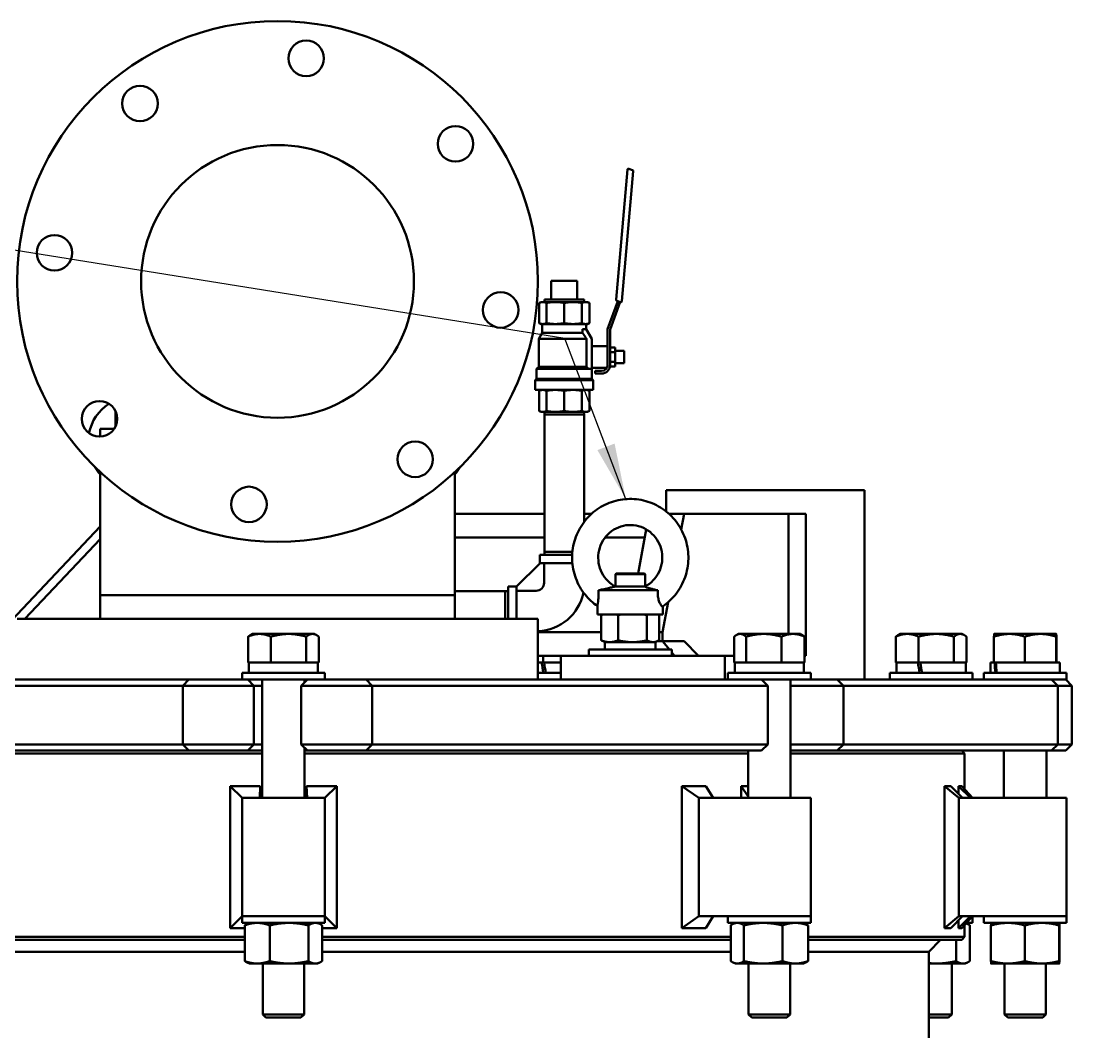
# Model space of a CAD drawing. Header units: inches. Extents: x 15 to 402, y 6 to 258.
# Drawn here: x 198.32 to 220.51, y 115.42 to 136.78 of the extents above; entities that cross this region are included whole.
import ezdxf

# ---------------------------------------------------------------- set-up
doc = ezdxf.new("R2010")
doc.units = ezdxf.units.IN
doc.header["$LTSCALE"] = 12
doc.header["$MEASUREMENT"] = 0
doc.layers.add('Symbol (ANSI)', color=7, linetype='Continuous', lineweight=25)
doc.layers.add('Visible (ANSI)', color=7, linetype='Continuous', lineweight=50)
doc.styles.add('MEMCOR Medium', font='arial.ttf')
doc.dimstyles.new('Default (ANSI)$7', dxfattribs={"dimscale": 12, "dimtxt": 0.15, "dimasz": 0.098425, "dimexe": 0.125, "dimexo": 0.0625, "dimgap": 0.031496, "dimtad": 0, "dimtih": 1, "dimtoh": 1, "dimdec": 4, "dimrnd": 1e-08, "dimzin": 3, "dimdsep": 46, "dimlunit": 5, "dimtxsty": 'MEMCOR Medium', "dimcen": 0.09, "dimdle": 0.393701, "dimclrd": 256, "dimclre": 256, "dimclrt": 256, "dimadec": 0, "dimazin": 1, "dimtfac": 0.8, "dimtofl": 0, "dimtmove": 0, "dimatfit": 3, "dimfxl": 1, "dimfrac": 1, "dimtolj": 1, "dimtzin": 4, "dimlwd": -1, "dimlwe": -1, "dimarcsym": 0})

msp = doc.modelspace()

# ---------------------------------------------------------------- linework, layer by layer
at = {"layer": 'Visible (ANSI)'}
for p, q in [((211.1224, 133.63624), (210.88211, 130.88973)), ((211.23222, 133.62424), (211.15034, 133.65404)), ((211.00559, 130.85628), (211.24588, 133.6028)), ((210.06252, 131.28657), (209.51133, 131.28657)), ((209.51133, 131.28657), (209.51133, 130.89287)), ((210.06252, 131.28657), (210.06252, 130.89287)), ((209.29693, 130.83876), (209.25655, 130.81993)), ((209.25655, 130.81993), (209.25655, 130.39358)), ((209.33422, 130.83876), (209.29693, 130.83876)), ((209.59941, 130.83876), (209.33422, 130.83876)), ((210.20558, 130.89287), (209.36827, 130.89287)), ((209.36996, 130.83876), (209.36827, 130.89287)), ((209.4119, 130.81993), (209.4119, 130.39358)), ((209.97444, 130.83876), (209.59941, 130.83876)), ((209.78693, 130.81993), (209.78693, 130.39358)), ((210.23963, 130.83876), (209.97444, 130.83876)), ((210.16196, 130.81993), (210.16196, 130.39358)), ((210.20389, 130.83876), (210.20558, 130.89287)), ((210.27693, 130.83876), (210.23963, 130.83876)), ((210.27693, 130.83876), (210.3173, 130.81993)), ((210.3173, 130.81993), (210.3173, 130.39358)), ((210.70134, 130.26976), (210.91644, 130.86076)), ((210.96749, 130.84218), (210.75566, 130.26018)), ((210.89577, 130.86828), (210.97765, 130.83848)), ((209.29693, 130.37476), (209.25655, 130.39358)), ((209.29693, 130.37476), (209.33422, 130.37476)), ((209.32143, 130.18916), (209.32143, 130.37476)), ((209.33422, 130.37476), (209.59941, 130.37476)), ((209.59941, 130.37476), (209.97444, 130.37476)), ((209.97444, 130.37476), (210.23963, 130.37476)), ((210.23963, 130.37476), (210.27693, 130.37476)), ((210.25243, 130.26475), (210.25243, 130.37476)), ((210.27693, 130.37476), (210.3173, 130.39358)), ((209.32143, 130.18916), (209.24869, 130.06318)), ((210.25812, 130.06318), (209.24869, 130.06318)), ((209.24869, 129.46947), (209.24869, 130.06318)), ((210.17296, 130.18916), (209.32143, 130.18916)), ((210.17296, 130.18916), (210.17296, 130.26475)), ((210.17296, 130.26475), (210.25243, 130.26475)), ((210.25243, 130.26475), (210.3688, 130.06318)), ((210.25812, 129.46947), (210.25812, 130.06318)), ((210.3688, 130.06318), (210.3688, 129.42583)), ((210.70134, 129.67876), (210.70134, 130.26976)), ((210.75566, 130.26018), (210.75566, 129.50826)), ((210.70134, 129.90496), (210.3688, 129.90496)), ((210.8643, 129.87968), (210.75566, 129.87968)), ((210.8643, 129.77922), (210.8643, 129.87968)), ((210.70134, 129.50826), (210.70134, 129.67876)), ((210.8643, 129.77922), (210.75566, 129.77922)), ((211.05443, 129.80926), (210.8643, 129.80926)), ((210.8643, 129.5783), (210.8643, 129.77922)), ((211.05443, 129.80926), (211.05443, 129.54826)), ((209.24869, 129.46947), (209.20505, 129.42583)), ((210.30742, 129.42583), (209.20505, 129.42583)), ((209.20505, 129.21961), (209.20505, 129.42583)), ((210.25812, 129.46947), (209.24869, 129.46947)), ((210.3688, 129.42583), (210.30742, 129.42583)), ((210.68824, 129.45256), (210.3688, 129.45256)), ((210.3688, 129.21961), (210.3688, 129.42583)), ((210.8643, 129.47784), (210.75306, 129.47784)), ((210.8643, 129.5783), (210.75566, 129.5783)), ((210.8643, 129.47784), (210.8643, 129.5783)), ((211.05443, 129.54826), (210.8643, 129.54826)), ((209.20505, 129.21961), (209.17443, 129.18898)), ((210.39943, 129.18898), (209.17443, 129.18898)), ((209.17443, 128.98276), (209.17443, 129.18898)), ((210.3688, 129.21961), (209.20505, 129.21961)), ((210.3688, 129.21961), (210.39943, 129.18898)), ((210.39943, 128.98276), (210.39943, 129.18898)), ((210.4438, 129.38326), (210.57634, 129.38326)), ((210.4438, 129.32894), (210.4438, 129.38326)), ((210.57634, 129.32894), (210.4438, 129.32894)), ((210.39943, 128.98276), (209.17443, 128.98276)), ((209.29693, 128.98276), (209.25655, 128.96393)), ((209.25655, 128.53758), (209.25655, 128.96393)), ((209.4119, 128.53758), (209.4119, 128.96393)), ((209.78693, 128.53758), (209.78693, 128.96393)), ((210.16196, 128.53758), (210.16196, 128.96393)), ((210.27693, 128.98276), (210.3173, 128.96393)), ((210.3173, 128.53758), (210.3173, 128.96393)), ((200.31257, 128.53394), (200.31257, 128.2084)), ((209.29693, 128.51876), (209.25655, 128.53758)), ((209.29693, 128.51876), (209.33422, 128.51876)), ((209.33422, 128.51876), (209.59941, 128.51876)), ((209.36996, 128.51876), (209.36827, 128.46465)), ((209.59941, 128.51876), (209.97444, 128.51876)), ((209.97444, 128.51876), (210.23963, 128.51876)), ((210.20389, 128.51876), (210.20558, 128.46465)), ((210.23963, 128.51876), (210.27693, 128.51876)), ((210.27693, 128.51876), (210.3173, 128.53758)), ((209.36827, 128.46465), (210.20558, 128.46465)), ((209.36827, 128.46465), (209.36827, 125.56386)), ((210.20558, 128.46465), (210.20558, 126.19259)), ((200.28318, 128.1579), (199.98857, 128.1579)), ((199.98857, 127.99643), (199.98857, 128.1579)), ((199.98857, 124.6459), (199.98857, 127.24741)), ((207.47757, 124.6459), (207.47757, 127.24741)), ((211.93762, 126.86465), (211.94004, 126.86465)), ((211.93762, 126.4167), (211.93762, 126.86465)), ((211.94004, 126.86465), (212.13756, 126.86465)), ((212.13756, 126.86465), (212.95568, 126.86465)), ((212.95568, 126.86465), (215.4278, 126.86465)), ((215.4278, 126.86465), (216.12727, 126.86465)), ((216.12727, 122.86465), (216.12727, 126.86465)), ((209.36827, 126.36465), (207.47757, 126.36465)), ((210.36329, 126.36465), (210.20558, 126.36465)), ((212.31708, 126.36465), (211.99925, 126.36465)), ((212.25764, 126.03636), (212.31708, 126.36465)), ((214.52215, 126.36465), (212.31708, 126.36465)), ((214.89024, 126.36465), (214.52215, 126.36465)), ((214.52215, 123.82828), (214.52215, 126.36465)), ((214.89024, 123.36465), (214.89024, 126.36465)), ((199.98857, 126.09955), (197.88275, 123.86465)), ((207.47757, 125.86465), (209.36827, 125.86465)), ((210.64865, 125.86465), (211.48894, 125.86465)), ((211.52001, 126.03622), (211.35088, 125.10215)), ((198.39895, 124.1459), (199.98857, 125.83295)), ((209.95479, 125.49575), (209.27433, 125.49575)), ((209.27433, 125.32488), (209.27433, 125.49575)), ((209.36827, 125.56386), (209.9597, 125.56386)), ((209.3704, 125.49575), (209.36827, 125.56386)), ((208.77517, 124.82573), (209.27584, 125.3264)), ((209.27584, 125.3264), (209.27584, 125.32488)), ((209.95883, 125.32488), (209.27584, 125.32488)), ((209.36158, 125.32488), (209.36158, 124.9052)), ((210.88127, 125.10215), (210.86877, 125.08965)), ((211.49377, 125.08965), (210.86877, 125.08965)), ((210.86877, 124.8294), (210.86877, 125.08965)), ((210.88127, 125.10215), (211.48127, 125.10215)), ((211.48127, 125.10215), (211.49377, 125.08965)), ((211.49377, 124.8294), (211.49377, 125.08965)), ((208.53771, 124.7333), (207.47757, 124.7333)), ((208.53771, 124.7333), (208.53771, 124.1459)), ((208.60582, 124.73117), (208.53771, 124.7333)), ((208.60582, 124.1459), (208.60582, 124.82725)), ((208.60582, 124.82725), (208.77669, 124.82725)), ((208.77669, 124.82573), (208.77517, 124.82573)), ((208.77669, 124.1459), (208.77669, 124.82573)), ((209.19637, 124.74), (208.77669, 124.74)), ((211.76141, 124.75085), (210.51342, 124.75085)), ((210.8618, 124.8294), (210.85095, 124.82709)), ((211.49496, 124.8294), (210.8618, 124.8294)), ((199.98857, 124.6459), (207.47757, 124.6459)), ((199.98857, 124.6459), (199.98857, 124.1459)), ((199.98857, 124.6459), (207.47757, 124.6459)), ((207.47757, 124.6459), (207.47757, 124.1459)), ((210.49229, 124.23904), (210.49229, 124.43043)), ((211.86442, 123.86465), (211.97893, 124.49708)), ((211.87024, 124.23904), (211.87024, 124.41336)), ((198.23307, 124.1459), (209.23307, 124.1459)), ((209.23307, 124.1459), (209.23307, 122.86465)), ((211.87024, 124.23904), (210.49229, 124.23904)), ((210.57066, 124.22534), (210.57066, 123.69295)), ((210.5975, 124.23904), (210.59641, 124.23854)), ((210.92426, 124.22534), (210.92426, 123.69295)), ((211.53487, 124.22534), (211.53487, 123.69295)), ((211.76504, 124.23904), (211.76612, 124.23854)), ((211.79187, 124.22534), (211.79187, 123.69295)), ((210.57066, 123.86465), (209.23307, 123.86465)), ((211.79187, 123.86465), (211.86442, 123.86465)), ((211.86442, 123.86465), (211.86442, 123.67715)), ((203.11087, 123.22428), (203.11087, 123.76969)), ((203.20181, 123.82828), (203.15777, 123.80285)), ((203.35212, 123.82828), (203.20181, 123.82828)), ((203.96685, 123.82828), (203.35212, 123.82828)), ((203.59338, 123.22428), (203.59338, 123.76969)), ((204.47254, 123.82828), (203.96685, 123.82828)), ((204.34033, 123.22428), (204.34033, 123.76969)), ((204.51381, 123.82828), (204.47254, 123.82828)), ((204.51381, 123.82828), (204.55785, 123.80285)), ((204.60476, 123.22428), (204.60476, 123.76969)), ((210.65027, 123.65465), (210.59641, 123.67976)), ((210.64477, 123.65465), (211.71777, 123.65465)), ((210.64477, 123.65465), (210.64477, 123.49865)), ((211.71227, 123.65465), (211.76612, 123.67976)), ((211.71777, 123.65465), (211.71777, 123.49865)), ((211.76052, 123.67715), (211.86442, 123.67715)), ((211.86442, 123.67715), (212.31708, 123.67715)), ((212.00765, 123.49865), (211.86442, 123.67715)), ((212.62441, 123.36465), (212.31708, 123.67715)), ((213.37448, 123.22428), (213.37448, 123.76969)), ((213.46345, 123.82828), (213.42324, 123.80506)), ((213.50134, 123.82828), (213.46345, 123.82828)), ((214.00067, 123.82828), (213.50134, 123.82828)), ((213.62819, 123.22428), (213.62819, 123.76969)), ((214.61878, 123.82828), (214.00067, 123.82828)), ((214.37315, 123.22428), (214.37315, 123.76969)), ((214.77545, 123.82828), (214.61878, 123.82828)), ((214.77545, 123.82828), (214.81566, 123.80506)), ((214.86441, 123.22428), (214.86441, 123.76969)), ((216.78853, 123.22428), (216.78853, 123.76969)), ((216.87948, 123.82828), (216.83544, 123.80285)), ((217.02979, 123.82828), (216.87948, 123.82828)), ((217.64452, 123.82828), (217.02979, 123.82828)), ((217.27105, 123.22428), (217.27105, 123.76969)), ((218.15021, 123.82828), (217.64452, 123.82828)), ((218.01799, 123.22428), (218.01799, 123.76969)), ((218.19148, 123.82828), (218.15021, 123.82828)), ((218.19148, 123.82828), (218.23552, 123.80285)), ((218.28242, 123.22428), (218.28242, 123.76969)), ((218.86234, 123.22428), (218.86234, 123.76969)), ((218.86518, 123.82828), (218.86516, 123.82827)), ((219.18891, 123.82828), (218.86518, 123.82828)), ((219.84489, 123.82828), (219.18891, 123.82828)), ((219.51547, 123.22428), (219.51547, 123.76969)), ((220.17716, 123.82828), (219.84489, 123.82828)), ((220.17431, 123.22428), (220.17431, 123.76969)), ((220.17718, 123.82828), (220.17716, 123.82828)), ((220.17718, 123.82828), (220.1772, 123.82827)), ((220.18001, 123.22428), (220.18001, 123.76969)), ((210.30627, 123.49865), (212.05627, 123.49865)), ((210.30627, 123.36465), (210.30627, 123.49865)), ((212.05627, 123.36465), (212.05627, 123.49865)), ((212.11517, 123.36465), (212.05627, 123.43806)), ((203.35212, 123.22428), (203.11087, 123.22428)), ((203.12831, 123.22427), (204.58731, 123.22427)), ((203.12831, 123.00527), (203.12831, 123.22427)), ((203.20181, 123.22428), (203.20181, 123.22427)), ((203.59338, 123.22428), (203.35212, 123.22428)), ((203.96685, 123.22428), (203.59338, 123.22428)), ((204.34033, 123.22428), (203.96685, 123.22428)), ((204.47254, 123.22428), (204.34033, 123.22428)), ((204.60476, 123.22428), (204.47254, 123.22428)), ((204.51381, 123.22428), (204.51381, 123.22427)), ((204.58731, 123.00527), (204.58731, 123.22427)), ((209.23307, 123.36465), (209.71482, 123.36465)), ((209.34518, 123.22428), (209.23307, 123.22428)), ((209.23307, 123.22427), (209.30984, 123.22427)), ((209.30984, 123.22427), (209.33679, 123.22427)), ((209.33679, 123.22427), (209.36143, 123.22427)), ((209.34518, 123.22428), (209.34518, 123.36465)), ((209.59081, 123.22428), (209.34518, 123.22428)), ((209.36143, 123.22427), (209.71482, 123.22427)), ((209.71482, 123.22428), (209.59081, 123.22428)), ((209.71482, 123.36465), (210.12429, 123.36465)), ((209.71482, 123.36465), (209.71482, 122.86465)), ((211.5995, 123.36465), (210.12429, 123.36465)), ((211.5995, 123.36465), (212.18177, 123.36465)), ((213.17761, 123.36465), (212.18177, 123.36465)), ((213.17761, 123.36465), (213.37448, 123.36465)), ((213.17761, 123.36465), (213.17761, 122.86465)), ((213.50134, 123.22428), (213.37448, 123.22428)), ((213.38995, 123.22427), (214.84895, 123.22427)), ((213.38995, 123.00527), (213.38995, 123.22427)), ((213.46345, 123.22428), (213.46345, 123.22427)), ((213.62819, 123.22428), (213.50134, 123.22428)), ((214.00067, 123.22428), (213.62819, 123.22428)), ((214.37315, 123.22428), (214.00067, 123.22428)), ((214.61878, 123.22428), (214.37315, 123.22428)), ((214.86441, 123.22428), (214.61878, 123.22428)), ((214.77545, 123.22428), (214.77545, 123.22427)), ((214.84895, 123.00527), (214.84895, 123.22427)), ((214.89024, 123.36465), (214.86441, 123.36465)), ((217.02979, 123.22428), (216.78853, 123.22428)), ((216.80598, 123.22427), (217.25534, 123.22427)), ((216.80598, 123.00527), (216.80598, 123.22427)), ((216.87948, 123.22428), (216.87948, 123.22427)), ((217.27105, 123.22428), (217.02979, 123.22428)), ((217.25534, 123.22427), (217.28102, 123.22427)), ((217.64452, 123.22428), (217.27105, 123.22428)), ((217.28102, 123.22427), (217.30665, 123.22427)), ((217.30665, 123.22427), (218.26498, 123.22427)), ((218.01799, 123.22428), (217.64452, 123.22428)), ((218.15021, 123.22428), (218.01799, 123.22428)), ((218.28242, 123.22428), (218.15021, 123.22428)), ((218.19148, 123.22428), (218.19148, 123.22427)), ((218.26498, 123.00527), (218.26498, 123.22427)), ((218.79168, 123.22427), (218.87362, 123.22427)), ((218.79168, 123.00527), (218.79168, 123.22427)), ((219.18891, 123.22428), (218.86234, 123.22428)), ((218.86518, 123.22428), (218.86518, 123.22427)), ((218.87362, 123.22427), (218.90064, 123.22427)), ((218.90064, 123.22427), (220.25068, 123.22427)), ((219.51547, 123.22428), (219.18891, 123.22428)), ((219.84489, 123.22428), (219.51547, 123.22428)), ((220.17431, 123.22428), (219.84489, 123.22428)), ((220.17716, 123.22428), (220.17431, 123.22428)), ((220.18001, 123.22428), (220.17716, 123.22428)), ((220.17718, 123.22428), (220.17718, 123.22427)), ((220.25068, 123.00527), (220.25068, 123.22427)), ((204.73281, 123.00527), (202.98281, 123.00527)), ((202.98281, 123.00527), (202.98281, 122.86465)), ((204.73281, 123.00527), (204.73281, 122.86465)), ((209.71482, 123.00527), (209.23307, 123.00527)), ((214.99445, 123.00527), (213.24445, 123.00527)), ((213.24445, 123.00527), (213.24445, 122.86465)), ((214.99445, 123.00527), (214.99445, 122.86465)), ((218.41048, 123.00527), (216.66048, 123.00527)), ((216.66048, 123.00527), (216.66048, 122.86465)), ((218.41048, 123.00527), (218.41048, 122.86465)), ((220.39618, 123.00527), (218.64618, 123.00527)), ((218.64618, 123.00527), (218.64618, 122.86465)), ((220.39618, 123.00527), (220.39618, 122.86465)), ((201.31626, 122.73465), (196.37811, 122.73465)), ((196.44393, 122.86465), (201.33789, 122.86465)), ((201.31626, 122.73465), (201.73307, 122.73465)), ((201.86307, 122.86465), (201.33789, 122.86465)), ((201.73307, 122.73465), (201.86307, 122.86465)), ((202.67007, 122.73465), (201.73307, 122.73465)), ((201.73307, 122.73465), (201.73307, 121.49465)), ((201.86307, 122.86465), (202.67826, 122.86465)), ((202.97179, 122.73465), (202.67007, 122.73465)), ((202.67826, 122.86465), (202.97765, 122.86465)), ((203.23307, 122.73465), (202.97179, 122.73465)), ((202.97765, 122.86465), (203.10307, 122.86465)), ((203.23307, 122.73465), (203.10307, 122.86465)), ((203.10307, 122.86465), (204.40102, 122.86465)), ((203.23307, 122.73465), (203.41031, 122.73465)), ((203.23307, 121.49465), (203.23307, 122.73465)), ((203.41031, 122.86465), (203.41031, 120.36465)), ((204.23307, 122.73465), (204.36307, 122.86465)), ((204.49435, 122.73465), (204.23307, 122.73465)), ((204.23307, 122.73465), (204.23307, 121.49465)), ((204.30531, 122.86465), (204.30531, 122.80689)), ((204.40102, 122.86465), (204.48848, 122.86465)), ((204.48848, 122.86465), (204.78787, 122.86465)), ((204.79606, 122.73465), (204.49435, 122.73465)), ((204.78787, 122.86465), (205.60307, 122.86465)), ((205.73307, 122.73465), (204.79606, 122.73465)), ((206.12824, 122.86465), (205.60307, 122.86465)), ((205.73307, 122.73465), (205.60307, 122.86465)), ((205.73307, 122.73465), (206.14987, 122.73465)), ((205.73307, 121.49465), (205.73307, 122.73465)), ((206.12824, 122.86465), (211.0222, 122.86465)), ((211.08803, 122.73465), (206.14987, 122.73465)), ((211.82382, 122.86465), (211.0222, 122.86465)), ((211.08803, 122.73465), (211.72423, 122.73465)), ((211.72423, 122.73465), (212.38497, 122.73465)), ((212.48455, 122.86465), (211.82382, 122.86465)), ((213.74427, 122.73465), (212.38497, 122.73465)), ((212.48455, 122.86465), (213.66714, 122.86465)), ((213.66714, 122.86465), (213.90691, 122.86465)), ((213.98589, 122.73465), (213.74427, 122.73465)), ((213.90691, 122.86465), (213.954, 122.86465)), ((213.954, 122.86465), (214.084, 122.73465)), ((213.954, 122.86465), (214.9765, 122.86465)), ((214.084, 122.73465), (213.98589, 122.73465)), ((214.084, 122.73465), (214.084, 121.49465)), ((214.56695, 122.86465), (214.56695, 120.36465)), ((214.56695, 122.73465), (214.79155, 122.73465)), ((215.15224, 122.73465), (214.79155, 122.73465)), ((214.9765, 122.86465), (215.06427, 122.86465)), ((215.06427, 122.86465), (215.2832, 122.86465)), ((215.37287, 122.73465), (215.15224, 122.73465)), ((215.2832, 122.86465), (215.5531, 122.86465)), ((215.6831, 122.73465), (215.37287, 122.73465)), ((215.5531, 122.86465), (217.29584, 122.86465)), ((215.5531, 122.86465), (215.6831, 122.73465)), ((217.41833, 122.73465), (215.6831, 122.73465)), ((215.6831, 122.73465), (215.6831, 121.49465)), ((217.99882, 122.86465), (217.29584, 122.86465)), ((217.41833, 122.73465), (217.97624, 122.73465)), ((217.97624, 122.73465), (218.98855, 122.73465)), ((219.01112, 122.86465), (217.99882, 122.86465)), ((220.13411, 122.73465), (218.98855, 122.73465)), ((219.01112, 122.86465), (220.00776, 122.86465)), ((220.00776, 122.86465), (220.07571, 122.86465)), ((220.07571, 122.86465), (220.07859, 122.86465)), ((220.07859, 122.86465), (220.20859, 122.73465)), ((220.07859, 122.86465), (220.39618, 122.86465)), ((220.20258, 122.73465), (220.13411, 122.73465)), ((220.20859, 122.73465), (220.20258, 122.73465)), ((220.46697, 122.73465), (220.20859, 122.73465)), ((220.20859, 122.73465), (220.20859, 121.49465)), ((220.37949, 122.86465), (220.50949, 122.73465)), ((220.50328, 122.73465), (220.46697, 122.73465)), ((220.50949, 122.73465), (220.50328, 122.73465)), ((220.50949, 122.73465), (220.50949, 121.49465)), ((196.37811, 121.49465), (201.31626, 121.49465)), ((201.73307, 121.49465), (201.31626, 121.49465)), ((201.86307, 121.36465), (201.73307, 121.49465)), ((201.73307, 121.49465), (202.67007, 121.49465)), ((202.67007, 121.49465), (202.97179, 121.49465)), ((202.97179, 121.49465), (203.23307, 121.49465)), ((203.10307, 121.36465), (203.23307, 121.49465)), ((203.41031, 121.49465), (203.23307, 121.49465)), ((204.36307, 121.36465), (204.23307, 121.49465)), ((204.23307, 121.49465), (204.49435, 121.49465)), ((204.30531, 121.4224), (204.30531, 120.36465)), ((204.49435, 121.49465), (204.79606, 121.49465)), ((204.79606, 121.49465), (205.73307, 121.49465)), ((205.60307, 121.36465), (205.73307, 121.49465)), ((206.14987, 121.49465), (205.73307, 121.49465)), ((206.14987, 121.49465), (211.08803, 121.49465)), ((211.72423, 121.49465), (211.08803, 121.49465)), ((212.38497, 121.49465), (211.72423, 121.49465)), ((212.38497, 121.49465), (213.74427, 121.49465)), ((213.74427, 121.49465), (213.98589, 121.49465)), ((213.954, 121.36465), (214.084, 121.49465)), ((213.98589, 121.49465), (214.084, 121.49465)), ((214.79155, 121.49465), (214.56695, 121.49465)), ((214.79155, 121.49465), (215.15224, 121.49465)), ((215.15224, 121.49465), (215.37287, 121.49465)), ((215.37287, 121.49465), (215.6831, 121.49465)), ((215.5531, 121.36465), (215.6831, 121.49465)), ((215.6831, 121.49465), (217.41833, 121.49465)), ((217.97624, 121.49465), (217.41833, 121.49465)), ((218.98855, 121.49465), (217.97624, 121.49465)), ((218.98855, 121.49465), (220.13411, 121.49465)), ((220.07859, 121.36465), (220.20859, 121.49465)), ((220.13411, 121.49465), (220.20258, 121.49465)), ((220.20258, 121.49465), (220.20859, 121.49465)), ((220.20859, 121.49465), (220.46697, 121.49465)), ((220.37949, 121.36465), (220.50949, 121.49465)), ((220.46697, 121.49465), (220.50328, 121.49465)), ((220.50328, 121.49465), (220.50949, 121.49465)), ((203.41031, 121.30215), (193.98531, 121.30215)), ((196.20668, 121.36465), (201.57197, 121.36465)), ((201.57197, 121.36465), (201.86307, 121.36465)), ((202.67826, 121.36465), (201.86307, 121.36465)), ((202.97765, 121.36465), (202.67826, 121.36465)), ((203.10307, 121.36465), (202.97765, 121.36465)), ((203.10307, 121.36465), (203.41031, 121.36465)), ((204.30531, 121.36465), (204.36307, 121.36465)), ((213.67195, 121.30215), (204.30531, 121.30215)), ((204.48848, 121.36465), (204.36307, 121.36465)), ((204.78787, 121.36465), (204.48848, 121.36465)), ((205.60307, 121.36465), (204.78787, 121.36465)), ((205.60307, 121.36465), (205.89416, 121.36465)), ((205.89416, 121.36465), (211.25946, 121.36465)), ((211.25946, 121.36465), (211.82382, 121.36465)), ((211.82382, 121.36465), (212.48455, 121.36465)), ((213.66714, 121.36465), (212.48455, 121.36465)), ((213.90691, 121.36465), (213.66714, 121.36465)), ((213.67195, 121.36465), (213.67195, 120.36465)), ((213.954, 121.36465), (213.90691, 121.36465)), ((214.56695, 121.36465), (214.89114, 121.36465)), ((218.24259, 121.30215), (214.56695, 121.30215)), ((215.06427, 121.36465), (214.89114, 121.36465)), ((215.2832, 121.36465), (215.06427, 121.36465)), ((215.5531, 121.36465), (215.2832, 121.36465)), ((215.5531, 121.36465), (217.42526, 121.36465)), ((217.42526, 121.36465), (217.99882, 121.36465)), ((217.99882, 121.36465), (219.01112, 121.36465)), ((218.18009, 121.36465), (218.24259, 121.30215)), ((218.24259, 120.55075), (218.24259, 121.30215)), ((220.00776, 121.36465), (219.01112, 121.36465)), ((219.07368, 121.36465), (219.07368, 120.36465)), ((219.96868, 121.36465), (219.96868, 120.36465)), ((220.07571, 121.36465), (220.00776, 121.36465)), ((220.07859, 121.36465), (220.07571, 121.36465)), ((220.07859, 121.36465), (220.19823, 121.36465)), ((220.33806, 121.36465), (220.19823, 121.36465)), ((220.37409, 121.36465), (220.33806, 121.36465)), ((220.37949, 121.36465), (220.37409, 121.36465)), ((202.7332, 120.61426), (202.7332, 117.61503)), ((202.7332, 120.61426), (203.36416, 120.61426)), ((202.7332, 120.61426), (202.98281, 120.36465)), ((203.36416, 120.61426), (203.35781, 120.36465)), ((203.36416, 120.61426), (203.36416, 120.36465)), ((204.34724, 120.61426), (204.35781, 120.36465)), ((204.34724, 120.36465), (204.34724, 120.61426)), ((204.34724, 120.61426), (204.98243, 120.61426)), ((204.98243, 120.61426), (204.73281, 120.36465)), ((204.98243, 117.61503), (204.98243, 120.61426)), ((212.27149, 120.61426), (212.27149, 117.61503)), ((212.27149, 120.61426), (212.774, 120.61426)), ((212.27149, 120.61426), (212.63313, 120.36465)), ((212.774, 120.61426), (212.92959, 120.36465)), ((213.52174, 120.61426), (213.67195, 120.3917)), ((213.52174, 120.36465), (213.52174, 120.61426)), ((213.52174, 120.61426), (213.67195, 120.61426)), ((217.81457, 120.61426), (217.81457, 117.61503)), ((217.81457, 120.61426), (217.95348, 120.61426)), ((217.81457, 120.61426), (218.11901, 120.36465)), ((217.95348, 120.61426), (218.19822, 120.36465)), ((218.116, 120.61426), (218.36354, 120.36465)), ((218.116, 120.4485), (218.116, 120.61426)), ((218.116, 120.61426), (218.18604, 120.61426)), ((218.18604, 120.61426), (218.4083, 120.36465)), ((202.98281, 120.36465), (204.73281, 120.36465)), ((202.98281, 117.86465), (202.98281, 120.36465)), ((204.73281, 120.36465), (204.73281, 117.86465)), ((213.44916, 120.36465), (212.63313, 120.36465)), ((212.63313, 120.36465), (212.63313, 117.86465)), ((213.44916, 120.36465), (214.99445, 120.36465)), ((214.99445, 117.86465), (214.99445, 120.36465)), ((219.36924, 120.36465), (218.11901, 120.36465)), ((218.11901, 120.36465), (218.11901, 117.86465)), ((219.36924, 120.36465), (220.39618, 120.36465)), ((220.39618, 117.86465), (220.39618, 120.36465)), ((202.7332, 117.61503), (202.98281, 117.86465)), ((204.73281, 117.86465), (202.98281, 117.86465)), ((204.73281, 117.86465), (202.98281, 117.86465)), ((202.98281, 117.72402), (202.98281, 117.86465)), ((204.73281, 117.72402), (204.73281, 117.86465)), ((204.98243, 117.61503), (204.73281, 117.86465)), ((212.27149, 117.61503), (212.63313, 117.86465)), ((212.63313, 117.86465), (213.44916, 117.86465)), ((212.774, 117.61503), (212.92959, 117.86465)), ((213.24445, 117.72402), (213.24445, 117.86465)), ((214.99445, 117.86465), (213.44916, 117.86465)), ((214.99445, 117.86465), (213.44916, 117.86465)), ((214.99445, 117.72402), (214.99445, 117.86465)), ((217.81457, 117.61503), (218.11901, 117.86465)), ((217.95348, 117.61503), (218.19822, 117.86465)), ((218.116, 117.61503), (218.36354, 117.86465)), ((218.11901, 117.86465), (219.36924, 117.86465)), ((218.18604, 117.61503), (218.4083, 117.86465)), ((218.41048, 117.72402), (218.41048, 117.86465)), ((218.64618, 117.72402), (218.64618, 117.86465)), ((220.39618, 117.86465), (219.36924, 117.86465)), ((220.39618, 117.86465), (219.36924, 117.86465)), ((220.39618, 117.72402), (220.39618, 117.86465)), ((202.98281, 117.72402), (204.73281, 117.72402)), ((203.03913, 116.91689), (203.03913, 117.67216)), ((203.13881, 117.72402), (203.09054, 117.70152)), ((203.56799, 116.91689), (203.56799, 117.67216)), ((204.38667, 116.91689), (204.38667, 117.67216)), ((204.57681, 117.72402), (204.62508, 117.70152)), ((204.67649, 116.91689), (204.67649, 117.67216)), ((213.24445, 117.72402), (214.99445, 117.72402)), ((213.30294, 116.91689), (213.30294, 117.67216)), ((213.40045, 117.72402), (213.35637, 117.70347)), ((213.58101, 116.91689), (213.58101, 117.67216)), ((214.39752, 116.91689), (214.39752, 117.67216)), ((214.83845, 117.72402), (214.88252, 117.70347)), ((214.93595, 116.91689), (214.93595, 117.67216)), ((218.116, 117.61503), (218.116, 117.7808)), ((218.24259, 117.42715), (218.24259, 117.67855)), ((218.27469, 117.7146), (218.30275, 117.70152)), ((218.28309, 117.72402), (218.41048, 117.72402)), ((218.35416, 116.91689), (218.35416, 117.67216)), ((218.64618, 117.72402), (220.39618, 117.72402)), ((218.79907, 116.91689), (218.79907, 117.67216)), ((218.80218, 117.72402), (218.80216, 117.72401)), ((219.51492, 116.91689), (219.51492, 117.67216)), ((220.23703, 116.91689), (220.23703, 117.67216)), ((220.24018, 117.72402), (220.2402, 117.72401)), ((220.24329, 116.91689), (220.24329, 117.67216)), ((194.25991, 117.42715), (203.03913, 117.42715)), ((203.03913, 117.61503), (202.7332, 117.61503)), ((204.98243, 117.61503), (204.67649, 117.61503)), ((204.67649, 117.42715), (213.30294, 117.42715)), ((212.774, 117.61503), (212.27149, 117.61503)), ((214.93595, 117.42715), (218.24259, 117.42715)), ((217.95348, 117.61503), (217.81457, 117.61503)), ((218.18604, 117.61503), (218.116, 117.61503)), ((218.18009, 117.36465), (218.24259, 117.42715)), ((203.03913, 117.36465), (194.25991, 117.36465)), ((213.30294, 117.36465), (204.67649, 117.36465)), ((218.18009, 117.36465), (214.93595, 117.36465)), ((217.48332, 117.11465), (217.73332, 117.36465)), ((218.06433, 116.91689), (218.06433, 117.36465)), ((203.03913, 117.11465), (194.25991, 117.11465)), ((213.30294, 117.11465), (204.67649, 117.11465)), ((217.48332, 117.11465), (214.93595, 117.11465)), ((217.48332, 117.11465), (217.48332, 115.11465)), ((203.13881, 116.86502), (203.09054, 116.88753)), ((203.13881, 116.86502), (203.30356, 116.86502)), ((203.30356, 116.86502), (203.97733, 116.86502)), ((203.42031, 116.86502), (203.42031, 115.79039)), ((203.97733, 116.86502), (204.53158, 116.86502)), ((204.29531, 116.86502), (204.29531, 115.79039)), ((204.53158, 116.86502), (204.57681, 116.86502)), ((204.57681, 116.86502), (204.62508, 116.88753)), ((213.40045, 116.86502), (213.35637, 116.88558)), ((213.40045, 116.86502), (213.44197, 116.86502)), ((213.44197, 116.86502), (213.98926, 116.86502)), ((213.68195, 116.86502), (213.68195, 115.79039)), ((213.98926, 116.86502), (214.66673, 116.86502)), ((214.55695, 116.86502), (214.55695, 115.79039)), ((214.66673, 116.86502), (214.83845, 116.86502)), ((214.83845, 116.86502), (214.88252, 116.88558)), ((217.48332, 116.86502), (217.65499, 116.86502)), ((217.65499, 116.86502), (218.20925, 116.86502)), ((217.97298, 116.86502), (217.97298, 115.79039)), ((218.20925, 116.86502), (218.25448, 116.86502)), ((218.25448, 116.86502), (218.30275, 116.88753)), ((218.80218, 116.86502), (218.80216, 116.86503)), ((218.80218, 116.86502), (219.157, 116.86502)), ((219.08368, 116.86502), (219.08368, 115.79039)), ((219.157, 116.86502), (219.87598, 116.86502)), ((219.87598, 116.86502), (220.24016, 116.86502)), ((219.95868, 116.86502), (219.95868, 115.79039)), ((220.24016, 116.86502), (220.24018, 116.86502)), ((220.24018, 116.86502), (220.2402, 116.86503)), ((203.42031, 115.79039), (204.29531, 115.79039)), ((203.48847, 115.72427), (203.42031, 115.79039)), ((204.22715, 115.72427), (203.48847, 115.72427)), ((204.22715, 115.72427), (204.29531, 115.79039)), ((213.68195, 115.79039), (214.55695, 115.79039)), ((213.75011, 115.72427), (213.68195, 115.79039)), ((214.48879, 115.72427), (213.75011, 115.72427)), ((214.48879, 115.72427), (214.55695, 115.79039)), ((217.48332, 115.79039), (217.97298, 115.79039)), ((217.90482, 115.72427), (217.48332, 115.72427)), ((217.90482, 115.72427), (217.97298, 115.79039)), ((219.08368, 115.79039), (219.95868, 115.79039)), ((219.15184, 115.72427), (219.08368, 115.79039)), ((219.89052, 115.72427), (219.15184, 115.72427)), ((219.89052, 115.72427), (219.95868, 115.79039))]:
    msp.add_line(p, q, dxfattribs=at)
for centre, radius in [((203.73307, 131.2759), 5.5), ((204.33666, 135.98739), 0.375), ((200.82834, 135.03423), 0.375), ((207.4914, 134.18063), 0.375), ((203.73307, 131.2759), 2.8805), ((199.02157, 131.87949), 0.375), ((208.44456, 130.67231), 0.375), ((199.97474, 128.37117), 0.375), ((206.63779, 127.51757), 0.375), ((203.12948, 126.5644), 0.375)]:
    msp.add_circle(centre, radius, dxfattribs=at)
for centre, radius, start, end in [((211.1432, 133.63442), 0.02088, 70, 175), ((211.22508, 133.60462), 0.02088, 355, 70), ((210.90291, 130.88791), 0.02088, 175, 250), ((210.98479, 130.8581), 0.02088, 250, 355), ((210.57634, 129.50826), 0.17932, 270, 0), ((210.57634, 129.50826), 0.125, 270, 0), ((200.71835, 127.86771), 0.98901, 123.643313, 168.157353), ((200.71835, 127.86771), 0.98901, 210.665373, 222.447589), ((206.74778, 127.86771), 0.98901, 317.552411, 329.334627), ((209.19637, 124.9052), 0.1652, 270, 0), ((209.19637, 124.9052), 1.01772, 272.066199, 348.53579)]:
    msp.add_arc(centre, radius, start, end, dxfattribs=at)
for centre, major_axis, ratio, start_param, end_param in [((209.09148, 123.06902), (-0.68968, 4.13701), 0.05746558, 4.68740001, 4.74034378), ((209.09148, 123.37953), (-0.68968, 4.13701), 0.05746558, 4.61222538, 4.66527475), ((217.53548, 123.06902), (-0.6861, 4.137), 0.05991231, 1.52332594, 1.57626971), ((217.53548, 123.37953), (-0.6861, 4.137), 0.05991231, 1.59839497, 1.65144434), ((219.52118, 123.06902), (-0.36855, 4.13682), 0.1521839, 1.51970462, 1.57264839), ((219.52118, 123.37953), (-0.36855, 4.13682), 0.1521839, 1.59477365, 1.64782302)]:
    msp.add_ellipse(centre, major_axis=major_axis, ratio=ratio, start_param=start_param, end_param=end_param, dxfattribs=at)
for points, weights in [([(209.33422, 130.83876), (209.29693, 130.83876), (209.25655, 130.81993)], [1, 1.0562990584, 1.07162109099]), ([(209.4119, 130.81993), (209.37152, 130.83876), (209.33422, 130.83876)], [1.07162109099, 1.0562990584, 1]), ([(209.59941, 130.83876), (209.50936, 130.83876), (209.4119, 130.81993)], [1, 1.0562990584, 1.07162109099]), ([(209.78693, 130.81993), (209.68946, 130.83876), (209.59941, 130.83876)], [1.07162109099, 1.0562990584, 1]), ([(209.97444, 130.83876), (209.88439, 130.83876), (209.78693, 130.81993)], [1, 1.0562990584, 1.07162109099]), ([(210.16196, 130.81993), (210.06449, 130.83876), (209.97444, 130.83876)], [1.07162109099, 1.0562990584, 1]), ([(210.23963, 130.83876), (210.20233, 130.83876), (210.16196, 130.81993)], [1, 1.0562990584, 1.07162109099]), ([(210.3173, 130.81993), (210.27693, 130.83876), (210.23963, 130.83876)], [1.07162109099, 1.0562990584, 1]), ([(209.25655, 130.39358), (209.29693, 130.37476), (209.33422, 130.37476)], [1.07162109099, 1.0562990584, 1]), ([(209.33422, 130.37476), (209.37152, 130.37476), (209.4119, 130.39358)], [1, 1.0562990584, 1.07162109099]), ([(209.4119, 130.39358), (209.50936, 130.37476), (209.59941, 130.37476)], [1.07162109099, 1.0562990584, 1]), ([(209.59941, 130.37476), (209.68946, 130.37476), (209.78693, 130.39358)], [1, 1.0562990584, 1.07162109099]), ([(209.78693, 130.39358), (209.88439, 130.37476), (209.97444, 130.37476)], [1.07162109099, 1.0562990584, 1]), ([(209.97444, 130.37476), (210.06449, 130.37476), (210.16196, 130.39358)], [1, 1.0562990584, 1.07162109099]), ([(210.16196, 130.39358), (210.20233, 130.37476), (210.23963, 130.37476)], [1.07162109099, 1.0562990584, 1]), ([(210.23963, 130.37476), (210.27693, 130.37476), (210.3173, 130.39358)], [1, 1.0562990584, 1.07162109099]), ([(210.25812, 130.06318), (210.21246, 130.13243), (210.17296, 130.18916)], [1, 1.00361912604, 1]), ([(210.30742, 129.42583), (210.28181, 129.44873), (210.25812, 129.46947)], [1, 1.0009720909, 1.00000480453]), ([(209.33422, 128.98276), (209.29693, 128.98276), (209.25655, 128.96393)], [1, 1.04927042368, 1.05740736242]), ([(209.4119, 128.96393), (209.37152, 128.98276), (209.33422, 128.98276)], [1.05740736242, 1.04927042368, 1]), ([(209.59941, 128.98276), (209.50936, 128.98276), (209.4119, 128.96393)], [1, 1.04927042368, 1.05740736242]), ([(209.78693, 128.96393), (209.68946, 128.98276), (209.59941, 128.98276)], [1.05740736242, 1.04927042368, 1]), ([(209.97444, 128.98276), (209.88439, 128.98276), (209.78693, 128.96393)], [1, 1.04927042368, 1.05740736242]), ([(210.16196, 128.96393), (210.06449, 128.98276), (209.97444, 128.98276)], [1.05740736242, 1.04927042368, 1]), ([(210.23963, 128.98276), (210.20233, 128.98276), (210.16196, 128.96393)], [1, 1.04927042368, 1.05740736242]), ([(210.3173, 128.96393), (210.27693, 128.98276), (210.23963, 128.98276)], [1.05740736242, 1.04927042368, 1]), ([(209.25655, 128.53758), (209.29693, 128.51876), (209.33422, 128.51876)], [1.05740736242, 1.04927042368, 1]), ([(209.33422, 128.51876), (209.37152, 128.51876), (209.4119, 128.53758)], [1, 1.04927042368, 1.05740736242]), ([(209.4119, 128.53758), (209.50936, 128.51876), (209.59941, 128.51876)], [1.05740736242, 1.04927042368, 1]), ([(209.59941, 128.51876), (209.68946, 128.51876), (209.78693, 128.53758)], [1, 1.04927042368, 1.05740736242]), ([(209.78693, 128.53758), (209.88439, 128.51876), (209.97444, 128.51876)], [1.05740736242, 1.04927042368, 1]), ([(209.97444, 128.51876), (210.06449, 128.51876), (210.16196, 128.53758)], [1, 1.04927042368, 1.05740736242]), ([(210.16196, 128.53758), (210.20233, 128.51876), (210.23963, 128.51876)], [1.05740736242, 1.04927042368, 1]), ([(210.23963, 128.51876), (210.27693, 128.51876), (210.3173, 128.53758)], [1, 1.04927042368, 1.05740736242]), ([(210.60759, 124.23904), (210.58958, 124.23299), (210.57066, 124.22534)], [1.01185930268, 1.00735487659, 1]), ([(210.57066, 124.22534), (210.58384, 124.23267), (210.59641, 124.23854)], [1, 1.00704692012, 1.01147709512]), ([(210.92426, 124.22534), (210.90535, 124.23299), (210.88734, 124.23904)], [1, 1.00735487659, 1.01185930268]), ([(210.98803, 124.23904), (210.95693, 124.23299), (210.92426, 124.22534)], [1.01185930268, 1.00735487659, 1]), ([(211.53487, 124.22534), (211.5022, 124.23299), (211.4711, 124.23904)], [1, 1.00735487659, 1.01185930268]), ([(211.56171, 124.23904), (211.54862, 124.23299), (211.53487, 124.22534)], [1.01185930268, 1.00735487659, 1]), ([(211.79187, 124.22534), (211.77812, 124.23299), (211.76503, 124.23904)], [1, 1.00735487659, 1.01185930268]), ([(203.35212, 123.82828), (203.24016, 123.82828), (203.11087, 123.76969)], [1, 1.0379548493, 1]), ([(203.11087, 123.76969), (203.13524, 123.78984), (203.15777, 123.80285)], [1, 1.01274097805, 1.01692797553]), ([(203.59338, 123.76969), (203.46409, 123.82828), (203.35212, 123.82828)], [1, 1.0379548493, 1]), ([(203.96685, 123.82828), (203.79352, 123.82828), (203.59338, 123.76969)], [1, 1.0379548493, 1]), ([(204.34033, 123.76969), (204.14018, 123.82828), (203.96685, 123.82828)], [1, 1.0379548493, 1]), ([(204.47254, 123.82828), (204.41118, 123.82828), (204.34033, 123.76969)], [1, 1.0379548493, 1]), ([(204.60476, 123.76969), (204.5339, 123.82828), (204.47254, 123.82828)], [1, 1.0379548493, 1]), ([(210.59641, 123.67976), (210.58384, 123.68562), (210.57066, 123.69295)], [1.01147709512, 1.00704692012, 1]), ([(210.57066, 123.69295), (210.66541, 123.65465), (210.74746, 123.65465)], [1, 1.0379548493, 1]), ([(210.74746, 123.65465), (210.82952, 123.65465), (210.92426, 123.69295)], [1, 1.0379548493, 1]), ([(210.92426, 123.69295), (211.08788, 123.65465), (211.22957, 123.65465)], [1, 1.0379548493, 1]), ([(211.22957, 123.65465), (211.37126, 123.65465), (211.53487, 123.69295)], [1, 1.0379548493, 1]), ([(211.53487, 123.69295), (211.60373, 123.65465), (211.66337, 123.65465)], [1, 1.0379548493, 1]), ([(211.66337, 123.65465), (211.72301, 123.65465), (211.79187, 123.69295)], [1, 1.0379548493, 1]), ([(213.50134, 123.82828), (213.44246, 123.82828), (213.37448, 123.76969)], [1, 1.0379548493, 1]), ([(213.62819, 123.76969), (213.56021, 123.82828), (213.50134, 123.82828)], [1, 1.0379548493, 1]), ([(214.00067, 123.82828), (213.8278, 123.82828), (213.62819, 123.76969)], [1, 1.0379548493, 1]), ([(214.37315, 123.76969), (214.17354, 123.82828), (214.00067, 123.82828)], [1, 1.0379548493, 1]), ([(214.61878, 123.82828), (214.50478, 123.82828), (214.37315, 123.76969)], [1, 1.0379548493, 1]), ([(214.86441, 123.76969), (214.73278, 123.82828), (214.61878, 123.82828)], [1, 1.0379548493, 1]), ([(214.81566, 123.80506), (214.83901, 123.79158), (214.86441, 123.76969)], [1.01759430727, 1.01385414388, 1]), ([(217.02979, 123.82828), (216.91782, 123.82828), (216.78853, 123.76969)], [1, 1.0379548493, 1]), ([(216.78853, 123.76969), (216.81291, 123.78984), (216.83544, 123.80285)], [1, 1.01274097805, 1.01692797553]), ([(217.27105, 123.76969), (217.14176, 123.82828), (217.02979, 123.82828)], [1, 1.0379548493, 1]), ([(217.64452, 123.82828), (217.47119, 123.82828), (217.27105, 123.76969)], [1, 1.0379548493, 1]), ([(218.01799, 123.76969), (217.81785, 123.82828), (217.64452, 123.82828)], [1, 1.0379548493, 1]), ([(218.15021, 123.82828), (218.08885, 123.82828), (218.01799, 123.76969)], [1, 1.0379548493, 1]), ([(218.28242, 123.76969), (218.21157, 123.82828), (218.15021, 123.82828)], [1, 1.0379548493, 1]), ([(218.86234, 123.76969), (218.86385, 123.82751), (218.86516, 123.82827)], [1, 1.03744045186, 1.00101485176]), ([(219.18891, 123.82828), (219.03735, 123.82828), (218.86234, 123.76969)], [1, 1.0379548493, 1]), ([(219.51547, 123.76969), (219.34047, 123.82828), (219.18891, 123.82828)], [1, 1.0379548493, 1]), ([(219.84489, 123.82828), (219.69201, 123.82828), (219.51547, 123.76969)], [1, 1.0379548493, 1]), ([(220.17431, 123.76969), (219.99777, 123.82828), (219.84489, 123.82828)], [1, 1.0379548493, 1]), ([(220.17716, 123.82828), (220.17584, 123.82828), (220.17431, 123.76969)], [1, 1.0379548493, 1]), ([(220.18001, 123.76969), (220.17848, 123.82828), (220.17716, 123.82828)], [1, 1.0379548493, 1]), ([(203.30356, 117.72402), (203.18084, 117.72402), (203.03913, 117.67216)], [1, 1.0379548493, 1]), ([(203.03913, 117.67216), (203.06585, 117.69), (203.09054, 117.70152)], [1, 1.01274097805, 1.01692797553]), ([(203.56799, 117.67216), (203.42628, 117.72402), (203.30356, 117.72402)], [1, 1.0379548493, 1]), ([(203.97733, 117.72402), (203.78735, 117.72402), (203.56799, 117.67216)], [1, 1.0379548493, 1]), ([(204.38667, 117.67216), (204.1673, 117.72402), (203.97733, 117.72402)], [1, 1.0379548493, 1]), ([(204.53158, 117.72402), (204.46432, 117.72402), (204.38667, 117.67216)], [1, 1.0379548493, 1]), ([(204.67649, 117.67216), (204.59883, 117.72402), (204.53158, 117.72402)], [1, 1.0379548493, 1]), ([(213.44197, 117.72402), (213.37745, 117.72402), (213.30294, 117.67216)], [1, 1.0379548493, 1]), ([(213.58101, 117.67216), (213.5065, 117.72402), (213.44197, 117.72402)], [1, 1.0379548493, 1]), ([(213.98926, 117.72402), (213.79979, 117.72402), (213.58101, 117.67216)], [1, 1.0379548493, 1]), ([(214.39752, 117.67216), (214.17873, 117.72402), (213.98926, 117.72402)], [1, 1.0379548493, 1]), ([(214.66673, 117.72402), (214.54179, 117.72402), (214.39752, 117.67216)], [1, 1.0379548493, 1]), ([(214.93595, 117.67216), (214.79168, 117.72402), (214.66673, 117.72402)], [1, 1.0379548493, 1]), ([(214.88252, 117.70347), (214.90811, 117.69154), (214.93595, 117.67216)], [1.01759430727, 1.01385414388, 1]), ([(218.35416, 117.67216), (218.31155, 117.70061), (218.27347, 117.71322)], [1, 1.02047186978, 1.01885973923]), ([(218.79907, 117.67216), (218.80073, 117.72335), (218.80216, 117.72401)], [1, 1.03744045186, 1.00101485176]), ([(219.157, 117.72402), (218.99088, 117.72402), (218.79907, 117.67216)], [1, 1.0379548493, 1]), ([(219.51492, 117.67216), (219.32311, 117.72402), (219.157, 117.72402)], [1, 1.0379548493, 1]), ([(219.87598, 117.72402), (219.70841, 117.72402), (219.51492, 117.67216)], [1, 1.0379548493, 1]), ([(220.23703, 117.67216), (220.04354, 117.72402), (219.87598, 117.72402)], [1, 1.0379548493, 1]), ([(220.24016, 117.72402), (220.23871, 117.72402), (220.23703, 117.67216)], [1, 1.0379548493, 1]), ([(220.24329, 117.67216), (220.24161, 117.72402), (220.24016, 117.72402)], [1, 1.0379548493, 1]), ([(203.09054, 116.88753), (203.06585, 116.89905), (203.03913, 116.91689)], [1.01692797553, 1.01274097805, 1]), ([(203.03913, 116.91689), (203.18084, 116.86502), (203.30356, 116.86502)], [1, 1.0379548493, 1]), ([(203.30356, 116.86502), (203.42628, 116.86502), (203.56799, 116.91689)], [1, 1.0379548493, 1]), ([(203.56799, 116.91689), (203.78735, 116.86502), (203.97733, 116.86502)], [1, 1.0379548493, 1]), ([(203.97733, 116.86502), (204.1673, 116.86502), (204.38667, 116.91689)], [1, 1.0379548493, 1]), ([(204.38667, 116.91689), (204.46432, 116.86502), (204.53158, 116.86502)], [1, 1.0379548493, 1]), ([(204.53158, 116.86502), (204.59883, 116.86502), (204.67649, 116.91689)], [1, 1.0379548493, 1]), ([(213.30294, 116.91689), (213.37745, 116.86502), (213.44197, 116.86502)], [1, 1.0379548493, 1]), ([(213.44197, 116.86502), (213.5065, 116.86502), (213.58101, 116.91689)], [1, 1.0379548493, 1]), ([(213.58101, 116.91689), (213.79979, 116.86502), (213.98926, 116.86502)], [1, 1.0379548493, 1]), ([(213.98926, 116.86502), (214.17873, 116.86502), (214.39752, 116.91689)], [1, 1.0379548493, 1]), ([(214.39752, 116.91689), (214.54179, 116.86502), (214.66673, 116.86502)], [1, 1.0379548493, 1]), ([(214.66673, 116.86502), (214.79168, 116.86502), (214.93595, 116.91689)], [1, 1.0379548493, 1]), ([(214.93595, 116.91689), (214.90811, 116.89751), (214.88252, 116.88558)], [1, 1.01385414388, 1.01759430727]), ([(217.48332, 116.87471), (217.57038, 116.86502), (217.65499, 116.86502)], [1.01866849752, 1.01655613546, 1]), ([(217.65499, 116.86502), (217.84497, 116.86502), (218.06433, 116.91689)], [1, 1.0379548493, 1]), ([(218.06433, 116.91689), (218.14199, 116.86502), (218.20925, 116.86502)], [1, 1.0379548493, 1]), ([(218.20925, 116.86502), (218.2765, 116.86502), (218.35416, 116.91689)], [1, 1.0379548493, 1]), ([(218.80216, 116.86503), (218.80073, 116.8657), (218.79907, 116.91689)], [1.00101485176, 1.03744045186, 1]), ([(218.79907, 116.91689), (218.99088, 116.86502), (219.157, 116.86502)], [1, 1.0379548493, 1]), ([(219.157, 116.86502), (219.32311, 116.86502), (219.51492, 116.91689)], [1, 1.0379548493, 1]), ([(219.51492, 116.91689), (219.70841, 116.86502), (219.87598, 116.86502)], [1, 1.0379548493, 1]), ([(219.87598, 116.86502), (220.04354, 116.86502), (220.23703, 116.91689)], [1, 1.0379548493, 1]), ([(220.23703, 116.91689), (220.23871, 116.86502), (220.24016, 116.86502)], [1, 1.0379548493, 1]), ([(220.24016, 116.86502), (220.24161, 116.86502), (220.24329, 116.91689)], [1, 1.0379548493, 1])]:
    msp.add_rational_spline(points, weights, degree=2, dxfattribs=at)
for points, knots in [([(211.86488, 124.4097), (211.97357, 124.4833), (212.0704, 124.57452), (212.23098, 124.78318), (212.29461, 124.90067), (212.38221, 125.15012), (212.40605, 125.28207), (212.41142, 125.54701), (212.39289, 125.67996), (212.31525, 125.93326), (212.25617, 126.05357), (212.10346, 126.26916), (212.00992, 126.36446), (211.79796, 126.5203), (211.67964, 126.58092), (211.43026, 126.66137), (211.29928, 126.68129), (211.03784, 126.67855), (210.90743, 126.65592), (210.66019, 126.57049), (210.54342, 126.50765), (210.33512, 126.3481), (210.24371, 126.25132), (210.09541, 126.03349), (210.03865, 125.91241), (209.96562, 125.65816), (209.94944, 125.525), (209.95943, 125.26015), (209.98562, 125.1285), (210.07781, 124.88023), (210.14375, 124.76362), (210.30223, 124.56551), (210.39215, 124.48194), (210.49229, 124.41336)], [3.73079224, 3.73079224, 3.73079224, 3.73079224, 4.05018678, 4.05018678, 4.37060857, 4.37060857, 4.69187548, 4.69187548, 5.01349117, 5.01349117, 5.33483441, 5.33483441, 5.65537896, 5.65537896, 5.97489402, 5.97489402, 6.29355755, 6.29355755, 6.61190586, 6.61190586, 6.93061081, 6.93061081, 7.25018815, 7.25018815, 7.57078905, 7.57078905, 7.89216317, 7.89216317, 8.21377565, 8.21377565, 8.53500609, 8.53500609, 8.83031734, 8.83031734, 8.83031734, 8.83031734]), ([(211.49429, 124.82904), (211.55852, 124.86318), (211.6174, 124.90796), (211.718, 125.01403), (211.75982, 125.07518), (211.82224, 125.20755), (211.84297, 125.27867), (211.86142, 125.42376), (211.85922, 125.49768), (211.83226, 125.6411), (211.80749, 125.71057), (211.73784, 125.83829), (211.6929, 125.89647), (211.58722, 125.99586), (211.5264, 126.03692), (211.39485, 126.09772), (211.32409, 126.1173), (211.17984, 126.13277), (211.10636, 126.12856), (210.96442, 126.09663), (210.89599, 126.06894), (210.77143, 125.99293), (210.71527, 125.94474), (210.62101, 125.83293), (210.5828, 125.76945), (210.52811, 125.63371), (210.51149, 125.56153), (210.50135, 125.41567), (210.50775, 125.34203), (210.54283, 125.20045), (210.57152, 125.13256), (210.64835, 125.00913), (210.69656, 124.95367), (210.7878, 124.87739), (210.8266, 124.85123), (210.86758, 124.8294)], [3.62478544, 3.62478544, 3.62478544, 3.62478544, 3.94699454, 3.94699454, 4.26673764, 4.26673764, 4.58426911, 4.58426911, 4.9005983, 4.9005983, 5.21705756, 5.21705756, 5.53493876, 5.53493876, 5.85513052, 5.85513052, 6.17770873, 6.17770873, 6.50169007, 6.50169007, 6.82535384, 6.82535384, 7.14714102, 7.14714102, 7.46643326, 7.46643326, 7.78365505, 7.78365505, 8.09990525, 8.09990525, 8.41653434, 8.41653434, 8.73478938, 8.73478938, 8.94047051, 8.94047051, 8.94047051, 8.94047051]), ([(210.51342, 124.75085), (210.51441, 124.70243), (210.51362, 124.65355), (210.50783, 124.5684), (210.50405, 124.53642), (210.49733, 124.48345), (210.49421, 124.46137), (210.49251, 124.43932), (210.4923, 124.43458), (210.4923, 124.43042)], [0, 0, 0, 0, 0.37029726, 0.37029726, 0.67885151, 0.67885151, 0.99389788, 0.99389788, 1.09409664, 1.09409664, 1.09409664, 1.09409664]), ([(210.85095, 124.82709), (210.85023, 124.82694), (210.84949, 124.82678), (210.83743, 124.82413), (210.82189, 124.82021), (210.78001, 124.80978), (210.75229, 124.80298), (210.6834, 124.78688), (210.63994, 124.77725), (210.56875, 124.76216), (210.54099, 124.75643), (210.51342, 124.75085)], [1.5429261, 1.5429261, 1.5429261, 1.5429261, 1.5581507, 1.5581507, 1.78478434, 1.78478434, 2.06753102, 2.06753102, 2.44344148, 2.44344148, 2.67734182, 2.67734182, 2.67734182, 2.67734182]), ([(211.76141, 124.75085), (211.73152, 124.75708), (211.70251, 124.76349), (211.62844, 124.78103), (211.58771, 124.79206), (211.53455, 124.80891), (211.5164, 124.81566), (211.4964, 124.82506), (211.49244, 124.82806), (211.49429, 124.82904)], [0.14771193, 0.14771193, 0.14771193, 0.14771193, 0.38695829, 0.38695829, 0.79628258, 0.79628258, 1.09211945, 1.09211945, 1.33411414, 1.33411414, 1.33411414, 1.33411414]), ([(211.86488, 124.4097), (211.86126, 124.40726), (211.85579, 124.40911), (211.84021, 124.42266), (211.82955, 124.43621), (211.80743, 124.4746), (211.7964, 124.49866), (211.77769, 124.5556), (211.7705, 124.58719), (211.76047, 124.66327), (211.75944, 124.7073), (211.76141, 124.75085)], [1.3656704, 1.3656704, 1.3656704, 1.3656704, 1.63188012, 1.63188012, 1.95365916, 1.95365916, 2.26899107, 2.26899107, 2.58505597, 2.58505597, 2.98180918, 2.98180918, 2.98180918, 2.98180918])]:
    msp.add_open_spline(points, degree=3, knots=knots, dxfattribs=at)

# ---------------------------------------------------------------- leaders
at = {"layer": 'Symbol (ANSI)'}
msp.add_leader([(211.08875, 126.67645), (209.80047, 130.06956), (193.61657, 132.66952)], dimstyle='Default (ANSI)$7', override={"dimtad": 0}, dxfattribs=at)

doc.saveas('drawing.dxf')
